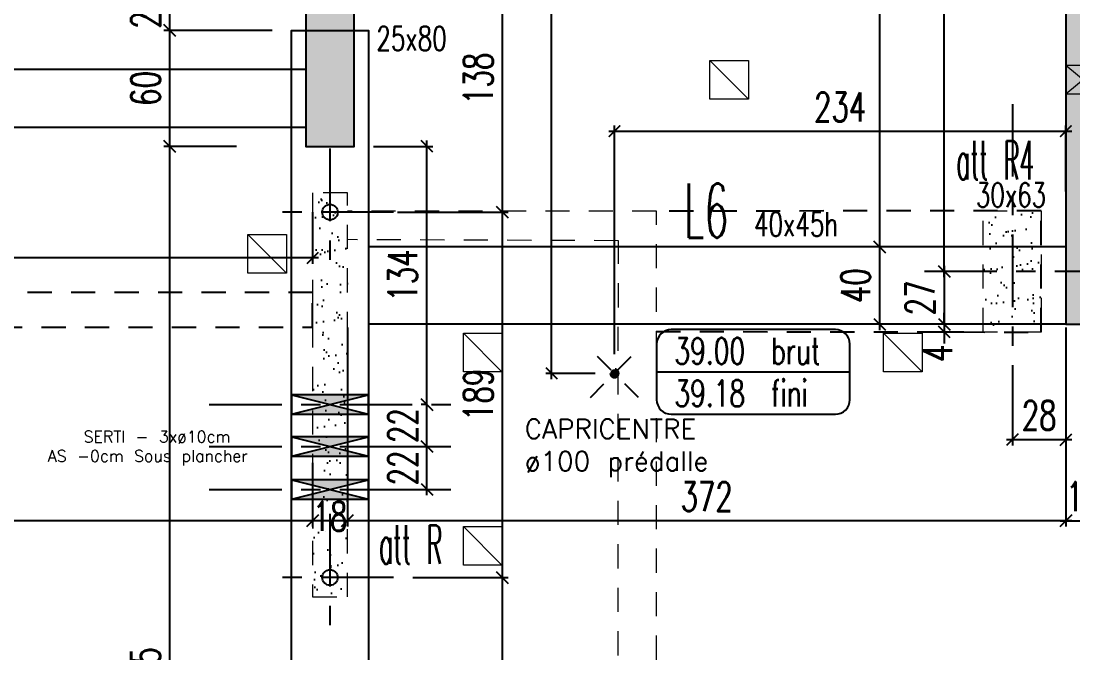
# Model space of a CAD drawing. Extents: x 308 to 787, y -199 to -146.
# Drawn here: x 337.51 to 342.95, y -168.86 to -165.59 of the extents above; entities that cross this region are included whole.
import ezdxf

# ---------------------------------------------------------------- set-up
doc = ezdxf.new("R2010")
doc.units = 0
doc.header["$LTSCALE"] = 0.5
doc.header["$MEASUREMENT"] = 0
for name, pattern in [('AXES2', [1.125, 0.75, -0.125, 0.125, -0.125]), ('CACHE', [0.375, 0.25, -0.125]), ('CONTINU', [0]), ('DISCONTINU2', [0.375, 0.25, -0.125])]:
    doc.linetypes.add(name, pattern=pattern)
doc.layers.get('0').update_dxf_attribs({"linetype": 'CONTINUOUS'})
doc.layers.get('DEFPOINTS').update_dxf_attribs({"linetype": 'CONTINUOUS'})
doc.layers.add('00 - RESERVATIONS SPEC Plombier', color=90, linetype='CONTINUOUS', lineweight=20)
for name, color, linetype in [('1_AJSA_vue2', 13, 'CONTINUOUS'), ('_ SERTI RESERVATION', 210, 'CACHE'), ('AXES', 6, 'AXES2'), ('COTATION', 7, 'CONTINUOUS'), ('ELFOATTR', 7, 'CONTINUOUS'), ('HABILLAGE', 7, 'CONTINUOUS'), ('MURS', 3, 'CONTINUOUS'), ('POCHAGE', 254, 'CONTINUOUS'), ('POTEAUX', 1, 'CONTINUOUS'), ('POUTRES', 2, 'CONTINUOUS'), ('RAID', 1, 'CONTINUOUS'), ('RDC', 7, 'DISCONTINU2'), ('REPERAGE', 4, 'CONTINUOUS'), ('REPERE-POT', 4, 'CONTINUOUS'), ('REPERE-POUT', 4, 'CONTINUOUS'), ('REPERE-RAID', 4, 'CONTINUOUS'), ('TPFI cloisonsSAAD', 4, 'CONTINUOUS')]:
    doc.layers.add(name, color=color, linetype=linetype)
doc.styles.add('ROMANS8', font='romans.shx', dxfattribs={"width": 0.7})
doc.styles.get("Standard").update_dxf_attribs({"font": 'txt.shx'})
doc.dimstyles.new('COT50 cm', dxfattribs={"dimtxt": 0.15, "dimasz": 0.06, "dimexe": 0.03, "dimexo": 0.1, "dimgap": 0.05, "dimtad": 1, "dimdec": 0, "dimlfac": 100, "dimzin": 0, "dimdsep": 46, "dimtxsty": 'ROMANS8', "dimblk1": 'OBLIQUE', "dimblk2": 'OBLIQUE', "dimsah": 1, "dimcen": 0.03, "dimdle": 0.03, "dimclrt": 1, "dimadec": 0, "dimazin": 0, "dimtfac": 1, "dimtdec": 0, "dimtmove": 0, "dimatfit": 3, "dimfxl": 0, "dimtolj": 1, "dimtzin": 0, "dimlwd": -1, "dimlwe": -1, "dimarcsym": 0})
pattern_1 = [(37.5, (-513.79323, 160.44126), (-0.004409535, 0.134877664), [0, -0.1064, 0, -0.119, 0, -0.11375]), (7.5, (-513.79323, 160.44126), (0.12388437, 0.197550225), [0, -0.0574, 0, -0.0959, 0, -0.03675]), (327.5, (-513.87933, 160.44126), (0.21798993, 0.000396134), [0, -0.035, 0, -0.126, 0, -0.1645]), (317.5, (-513.87933, 160.44126), (0.21042886, 0.06143729), [0, -0.0175, 0, -0.0826, 0, -0.0945])]

# ---------------------------------------------------------------- blocks, each defined once
blk = doc.blocks.new('139')
at = {"layer": 'HABILLAGE', "color": 7}
blk.add_line((-0.6648, 0), (0.6648, 0), dxfattribs=at)
at = {"layer": 'HABILLAGE'}
blk.add_lwpolyline([(-0.5648, -0.291), (0.5648, -0.291, 0.414214), (0.6648, -0.191), (0.6648, 0.191, 0.414214), (0.5648, 0.291), (-0.5648, 0.291, 0.414214), (-0.6648, 0.191), (-0.6648, -0.191, 0.414214)], format="xyb", close=True, dxfattribs=at)
at = {"layer": 'HABILLAGE', "color": 1, "width": 0.7}
for s, p in [('brut', (0.1215, 0.054)), ('fini', (0.1215, -0.237))]:
    blk.add_text(s, height=0.18, dxfattribs=at).set_placement(p)
for tag, p in [('NIVBRUT', (-0.5425, 0.054)), ('NIVFINI', (-0.5425, -0.237))]:
    blk.add_attdef(tag, p, '', height=0.18, dxfattribs=at)
blk = doc.blocks.new('_Oblique')
at = {"layer": 'COTATION', "color": 0, "lineweight": -2}
blk.add_line((-0.5, -0.5), (0.5, 0.5), dxfattribs=at)
blk = doc.blocks.new('*D210')
at = {"layer": 'COTATION', "color": 0, "transparency": 16777216}
for p, q in [((339.998, -169.6313), (339.998, -168.4413)), ((339.5344, -168.4713), (340.028, -168.4713)), ((339.5344, -169.6013), (340.028, -169.6013))]:
    blk.add_line(p, q, dxfattribs=at)
at = {"layer": 'DEFPOINTS', "color": 0, "transparency": 16777216}
for p in [(339.4344, -168.4713), (339.998, -168.4713), (339.4344, -169.6013)]:
    blk.add_point(p, dxfattribs=at)
at = {"layer": 'COTATION', "color": 0, "transparency": 16777216, "xscale": 0.06, "yscale": 0.06, "zscale": 0.06}
for p, rotation in [((339.998, -168.4713), 90), ((339.998, -169.6013), 270)]:
    blk.add_blockref('_Oblique', p, dxfattribs=dict(at, rotation=rotation))
at = {"layer": 'COTATION', "color": 1, "transparency": 16777216, "insert": (339.873, -169.0363), "char_height": 0.15, "attachment_point": 5, "rotation": 90, "style": 'ROMANS8'}
blk.add_mtext('\\A1;113', dxfattribs=at)
blk = doc.blocks.new('*D211')
at = {"layer": 'COTATION', "color": 0, "transparency": 16777216}
for p, q in [((339.998, -168.5013), (339.998, -166.5513)), ((339.4558, -166.5813), (340.028, -166.5813)), ((339.5344, -168.4713), (340.028, -168.4713))]:
    blk.add_line(p, q, dxfattribs=at)
at = {"layer": 'DEFPOINTS', "color": 0, "transparency": 16777216}
for p in [(339.3558, -166.5813), (339.998, -166.5813), (339.4344, -168.4713)]:
    blk.add_point(p, dxfattribs=at)
at = {"layer": 'COTATION', "color": 0, "transparency": 16777216, "xscale": 0.06, "yscale": 0.06, "zscale": 0.06}
for p, rotation in [((339.998, -166.5813), 90), ((339.998, -168.4713), 270)]:
    blk.add_blockref('_Oblique', p, dxfattribs=dict(at, rotation=rotation))
at = {"layer": 'COTATION', "color": 1, "transparency": 16777216, "insert": (339.873, -167.5263), "char_height": 0.15, "attachment_point": 5, "rotation": 90, "style": 'ROMANS8'}
blk.add_mtext('\\A1;189', dxfattribs=at)
blk = doc.blocks.new('*D212')
at = {"layer": 'COTATION', "color": 0, "transparency": 16777216}
for p, q in [((339.998, -166.6113), (339.998, -165.1713)), ((339.5345, -165.2013), (340.028, -165.2013)), ((339.4558, -166.5813), (340.028, -166.5813))]:
    blk.add_line(p, q, dxfattribs=at)
at = {"layer": 'DEFPOINTS', "color": 0, "transparency": 16777216}
for p in [(339.4345, -165.2013), (339.998, -165.2013), (339.3558, -166.5813)]:
    blk.add_point(p, dxfattribs=at)
at = {"layer": 'COTATION', "color": 0, "transparency": 16777216, "xscale": 0.06, "yscale": 0.06, "zscale": 0.06}
for p, rotation in [((339.998, -165.2013), 90), ((339.998, -166.5813), 270)]:
    blk.add_blockref('_Oblique', p, dxfattribs=dict(at, rotation=rotation))
at = {"layer": 'COTATION', "color": 1, "transparency": 16777216, "insert": (339.873, -165.8913), "char_height": 0.15, "attachment_point": 5, "rotation": 90, "style": 'ROMANS8'}
blk.add_mtext('\\A1;138', dxfattribs=at)
blk = doc.blocks.new('*D215')
at = {"layer": 'COTATION', "color": 0, "transparency": 16777216}
for p, q in [((342.0339, -166.7613), (341.9209, -166.7613)), ((341.9509, -167.1913), (341.9509, -166.7313)), ((342.0578, -167.1613), (341.9209, -167.1613))]:
    blk.add_line(p, q, dxfattribs=at)
at = {"layer": 'DEFPOINTS', "color": 0, "transparency": 16777216}
for p in [(341.9509, -166.7613), (342.1339, -166.7613), (342.1578, -167.1613)]:
    blk.add_point(p, dxfattribs=at)
at = {"layer": 'COTATION', "color": 0, "transparency": 16777216, "xscale": 0.06, "yscale": 0.06, "zscale": 0.06}
for p, rotation in [((341.9509, -166.7613), 90), ((341.9509, -167.1613), 270)]:
    blk.add_blockref('_Oblique', p, dxfattribs=dict(at, rotation=rotation))
at = {"layer": 'COTATION', "color": 1, "transparency": 16777216, "insert": (341.8259, -166.9613), "char_height": 0.15, "attachment_point": 5, "rotation": 90, "style": 'ROMANS8'}
blk.add_mtext('\\A1;40', dxfattribs=at)
blk = doc.blocks.new('*D216')
at = {"layer": 'COTATION', "color": 0, "transparency": 16777216}
for p, q in [((341.9509, -166.7913), (341.9509, -162.9016)), ((342.5758, -162.9316), (341.9209, -162.9316)), ((342.4622, -166.7613), (341.9209, -166.7613))]:
    blk.add_line(p, q, dxfattribs=at)
at = {"layer": 'DEFPOINTS', "color": 0, "transparency": 16777216}
for p in [(341.9509, -162.9316), (342.6758, -162.9316), (342.5622, -166.7613)]:
    blk.add_point(p, dxfattribs=at)
at = {"layer": 'COTATION', "color": 0, "transparency": 16777216, "xscale": 0.06, "yscale": 0.06, "zscale": 0.06}
for p, rotation in [((341.9509, -162.9316), 90), ((341.9509, -166.7613), 270)]:
    blk.add_blockref('_Oblique', p, dxfattribs=dict(at, rotation=rotation))
at = {"layer": 'COTATION', "color": 1, "transparency": 16777216, "insert": (341.8259, -164.8464), "char_height": 0.15, "attachment_point": 5, "rotation": 90, "style": 'ROMANS8'}
blk.add_mtext('\\A1;383', dxfattribs=at)
blk = doc.blocks.new('*D585')
at = {"layer": 'COTATION', "color": 0, "transparency": 16777216}
for p, q in [((342.9147, -167.1771), (342.9147, -168.2071)), ((343.095, -167.1771), (343.095, -168.2071)), ((342.8847, -168.1771), (343.125, -168.1771))]:
    blk.add_line(p, q, dxfattribs=at)
at = {"layer": 'DEFPOINTS', "color": 0, "transparency": 16777216}
for p in [(343.095, -166.513), (342.9147, -166.6934), (343.095, -168.1771)]:
    blk.add_point(p, dxfattribs=at)
at = {"layer": 'COTATION', "color": 0, "transparency": 16777216, "xscale": 0.06, "yscale": 0.06, "zscale": 0.06, "rotation": 180}
blk.add_blockref('_Oblique', (342.9147, -168.1771), dxfattribs=at)
at = {"layer": 'COTATION', "color": 0, "transparency": 16777216, "xscale": 0.06, "yscale": 0.06, "zscale": 0.06}
blk.add_blockref('_Oblique', (343.095, -168.1771), dxfattribs=at)
at = {"layer": 'COTATION', "color": 1, "transparency": 16777216, "insert": (343.0048, -168.0521), "char_height": 0.15, "attachment_point": 5, "style": 'ROMANS8'}
blk.add_mtext('\\A1;18', dxfattribs=at)
blk = doc.blocks.new('*D586')
at = {"layer": 'COTATION', "color": 0, "transparency": 16777216}
for p, q in [((339.1958, -167.1771), (339.1958, -168.2071)), ((342.9147, -167.1771), (342.9147, -168.2071)), ((342.9447, -168.1771), (339.1658, -168.1771))]:
    blk.add_line(p, q, dxfattribs=at)
at = {"layer": 'DEFPOINTS', "color": 0, "transparency": 16777216}
for p in [(342.9147, -166.6934), (339.1958, -167.0662), (339.1958, -168.1771)]:
    blk.add_point(p, dxfattribs=at)
at = {"layer": 'COTATION', "color": 0, "transparency": 16777216, "xscale": 0.06, "yscale": 0.06, "zscale": 0.06, "rotation": 180}
blk.add_blockref('_Oblique', (339.1958, -168.1771), dxfattribs=at)
at = {"layer": 'COTATION', "color": 0, "transparency": 16777216, "xscale": 0.06, "yscale": 0.06, "zscale": 0.06}
blk.add_blockref('_Oblique', (342.9147, -168.1771), dxfattribs=at)
at = {"layer": 'COTATION', "color": 1, "transparency": 16777216, "insert": (341.0552, -168.0521), "char_height": 0.15, "attachment_point": 5, "style": 'ROMANS8'}
blk.add_mtext('\\A1;372', dxfattribs=at)
blk = doc.blocks.new('*D587')
at = {"layer": 'COTATION', "color": 0, "transparency": 16777216}
for p, q in [((339.0159, -167.8771), (339.0159, -168.2071)), ((339.1958, -167.8771), (339.1958, -168.2071)), ((339.2258, -168.1771), (338.9859, -168.1771))]:
    blk.add_line(p, q, dxfattribs=at)
at = {"layer": 'DEFPOINTS', "color": 0, "transparency": 16777216}
for p in [(339.1958, -167.0662), (339.0159, -167.5135), (339.0159, -168.1771)]:
    blk.add_point(p, dxfattribs=at)
at = {"layer": 'COTATION', "color": 0, "transparency": 16777216, "xscale": 0.06, "yscale": 0.06, "zscale": 0.06, "rotation": 180}
blk.add_blockref('_Oblique', (339.0159, -168.1771), dxfattribs=at)
at = {"layer": 'COTATION', "color": 0, "transparency": 16777216, "xscale": 0.06, "yscale": 0.06, "zscale": 0.06}
blk.add_blockref('_Oblique', (339.1958, -168.1771), dxfattribs=at)
at = {"layer": 'COTATION', "color": 1, "transparency": 16777216, "insert": (339.1057, -168.1541), "char_height": 0.15, "attachment_point": 5, "style": 'ROMANS8'}
blk.add_mtext('\\A1;18', dxfattribs=at)
blk = doc.blocks.new('*D588')
at = {"layer": 'COTATION', "color": 0, "transparency": 16777216}
for p, q in [((333.1129, -167.8771), (333.1129, -168.2071)), ((339.0159, -167.8771), (339.0159, -168.2071)), ((339.0459, -168.1771), (333.0829, -168.1771))]:
    blk.add_line(p, q, dxfattribs=at)
at = {"layer": 'DEFPOINTS', "color": 0, "transparency": 16777216}
for p in [(333.1129, -166.1413), (339.0159, -167.5135), (333.1129, -168.1771)]:
    blk.add_point(p, dxfattribs=at)
at = {"layer": 'COTATION', "color": 0, "transparency": 16777216, "xscale": 0.06, "yscale": 0.06, "zscale": 0.06, "rotation": 180}
blk.add_blockref('_Oblique', (333.1129, -168.1771), dxfattribs=at)
at = {"layer": 'COTATION', "color": 0, "transparency": 16777216, "xscale": 0.06, "yscale": 0.06, "zscale": 0.06}
blk.add_blockref('_Oblique', (339.0159, -168.1771), dxfattribs=at)
at = {"layer": 'COTATION', "color": 1, "transparency": 16777216, "insert": (336.0644, -168.0521), "char_height": 0.15, "attachment_point": 5, "style": 'ROMANS8'}
blk.add_mtext('\\A1;590', dxfattribs=at)
blk = doc.blocks.new('*D770')
at = {"layer": 'COTATION', "color": 0, "transparency": 16777216}
for p, q in [((342.2851, -166.918), (342.2851, -160.6113)), ((342.4169, -160.6413), (342.2551, -160.6413)), ((342.3122, -166.888), (342.2551, -166.888))]:
    blk.add_line(p, q, dxfattribs=at)
at = {"layer": 'DEFPOINTS', "color": 0, "transparency": 16777216}
for p in [(342.2851, -160.6413), (342.5169, -160.6413), (342.4122, -166.888)]:
    blk.add_point(p, dxfattribs=at)
at = {"layer": 'COTATION', "color": 0, "transparency": 16777216, "xscale": 0.06, "yscale": 0.06, "zscale": 0.06}
for p, rotation in [((342.2851, -160.6413), 90), ((342.2851, -166.888), 270)]:
    blk.add_blockref('_Oblique', p, dxfattribs=dict(at, rotation=rotation))
at = {"layer": 'COTATION', "color": 1, "transparency": 16777216, "insert": (342.1601, -163.7646), "char_height": 0.15, "attachment_point": 5, "rotation": 90, "style": 'ROMANS8'}
blk.add_mtext('\\A1;625', dxfattribs=at)
blk = doc.blocks.new('*D791')
at = {"layer": 'COTATION', "color": 0, "transparency": 16777216}
for p, q in [((338.2761, -171.7214), (338.2761, -166.2113)), ((338.6226, -166.2413), (338.2461, -166.2413)), ((338.8806, -171.6914), (338.2461, -171.6914))]:
    blk.add_line(p, q, dxfattribs=at)
at = {"layer": 'DEFPOINTS', "color": 0, "transparency": 16777216}
for p in [(338.2761, -166.2413), (338.7226, -166.2413), (338.9806, -171.6914)]:
    blk.add_point(p, dxfattribs=at)
at = {"layer": 'COTATION', "color": 0, "transparency": 16777216, "xscale": 0.06, "yscale": 0.06, "zscale": 0.06}
for p, rotation in [((338.2761, -166.2413), 90), ((338.2761, -171.6914), 270)]:
    blk.add_blockref('_Oblique', p, dxfattribs=dict(at, rotation=rotation))
at = {"layer": 'COTATION', "color": 1, "transparency": 16777216, "insert": (338.1511, -168.9664), "char_height": 0.15, "attachment_point": 5, "rotation": 90, "style": 'ROMANS8'}
blk.add_mtext('\\A1;545', dxfattribs=at)
blk = doc.blocks.new('*D792')
at = {"layer": 'COTATION', "color": 0, "transparency": 16777216}
for p, q in [((338.2761, -166.2713), (338.2761, -165.6113)), ((338.8056, -165.6413), (338.2461, -165.6413)), ((338.6226, -166.2413), (338.2461, -166.2413))]:
    blk.add_line(p, q, dxfattribs=at)
at = {"layer": 'DEFPOINTS', "color": 0, "transparency": 16777216}
for p in [(338.2761, -165.6413), (338.9056, -165.6413), (338.7226, -166.2413)]:
    blk.add_point(p, dxfattribs=at)
at = {"layer": 'COTATION', "color": 0, "transparency": 16777216, "xscale": 0.06, "yscale": 0.06, "zscale": 0.06}
for p, rotation in [((338.2761, -165.6413), 90), ((338.2761, -166.2413), 270)]:
    blk.add_blockref('_Oblique', p, dxfattribs=dict(at, rotation=rotation))
at = {"layer": 'COTATION', "color": 1, "transparency": 16777216, "insert": (338.1511, -165.9413), "char_height": 0.15, "attachment_point": 5, "rotation": 90, "style": 'ROMANS8'}
blk.add_mtext('\\A1;60', dxfattribs=at)
blk = doc.blocks.new('*D793')
at = {"layer": 'COTATION', "color": 0, "transparency": 16777216}
for p, q in [((338.8806, -165.4413), (338.2461, -165.4413)), ((338.2761, -165.6713), (338.2761, -165.4113)), ((338.8056, -165.6413), (338.2461, -165.6413))]:
    blk.add_line(p, q, dxfattribs=at)
at = {"layer": 'DEFPOINTS', "color": 0, "transparency": 16777216}
for p in [(338.2761, -165.4413), (338.9806, -165.4413), (338.9056, -165.6413)]:
    blk.add_point(p, dxfattribs=at)
at = {"layer": 'COTATION', "color": 0, "transparency": 16777216, "xscale": 0.06, "yscale": 0.06, "zscale": 0.06}
for p, rotation in [((338.2761, -165.4413), 90), ((338.2761, -165.6413), 270)]:
    blk.add_blockref('_Oblique', p, dxfattribs=dict(at, rotation=rotation))
at = {"layer": 'COTATION', "color": 1, "transparency": 16777216, "insert": (338.1511, -165.5413), "char_height": 0.15, "attachment_point": 5, "rotation": 90, "style": 'ROMANS8'}
blk.add_mtext('\\A1;20', dxfattribs=at)
blk = doc.blocks.new('A$C6B096A38')
at = {"layer": 'POCHAGE'}
h = blk.add_hatch(dxfattribs=at)
h.set_pattern_fill('AR-SAND', color=0, scale=0.07)
h.set_pattern_definition(pattern_1)
h.paths.add_polyline_path([(-6.9, -6.04), (-7.0804, -6.04), (-7.0804, -8.13), (-6.9, -8.13)])
h = blk.add_hatch(dxfattribs=at)
h.set_pattern_fill('AR-SAND', color=0, scale=0.07)
h.set_pattern_definition(pattern_1)
h.paths.add_polyline_path([(-3.3095, -6.1334), (-3.6095, -6.1334), (-3.6095, -6.7601), (-3.3095, -6.7601)])
at = {"layer": 'AXES', "color": 1}
for p, q in [((-6.9902, -5.8111), (-6.9902, -6.4689)), ((-6.6613, -6.14), (-7.3191, -6.14)), ((-6.9902, -7.7011), (-6.9902, -8.3589)), ((-6.6613, -8.03), (-7.3191, -8.03))]:
    blk.add_line(p, q, dxfattribs=at)
at = {"layer": 'RAID'}
for centre in [(-6.9902, -6.14), (-6.9902, -8.03)]:
    blk.add_circle(centre, 0.04, dxfattribs=at)
at = {"layer": 'RDC', "linetype": 'CACHE', "lineweight": 15}
for points in [[(-7.0804, -6.04), (-7.0804, -8.13), (-6.9, -8.13), (-6.9, -6.04)], [(-3.3095, -6.7601), (-3.6095, -6.7601), (-3.6095, -6.1334), (-3.3095, -6.1334)]]:
    blk.add_lwpolyline(points, close=True, dxfattribs=at)
blk = doc.blocks.new('Ldouille')
h = blk.add_hatch(color=256)
h.dxf.hatch_style = 1
h.paths.add_polyline_path([(8.8, 0, 1), (-8.8, 0, 1)])
for p, q in [((-50, 50), (50, -50)), ((50, 50), (-50, -50))]:
    blk.add_line(p, q)
blk.add_circle((0, 0), 8.82)
at = {"layer": 'ELFOATTR', "flags": 11}
for tag, p in [('LUM', (45.3, -4.4, 0)), ('NOM', (45.3, -21.2, 0))]:
    blk.add_attdef(tag, p, '', height=10, dxfattribs=at)
blk = doc.blocks.new('_ArchTick')
at = {"color": 0, "linetype": 'ByBlock', "const_width": 0.15}
blk.add_lwpolyline([(-0.5, -0.5), (0.5, 0.5)], dxfattribs=at)
blk = doc.blocks.new('*D1041')
at = {"layer": '_ SERTI RESERVATION', "color": 0, "linetype": 'CONTINU', "transparency": 16777216}
for p, q in [((335.0014, -166.5488), (335.0014, -166.848)), ((339.0158, -166.5813), (339.0158, -166.848)), ((339.0458, -166.818), (334.9714, -166.818))]:
    blk.add_line(p, q, dxfattribs=at)
at = {"layer": 'DEFPOINTS', "color": 0, "linetype": 'CONTINU', "transparency": 16777216}
for p in [(335.0014, -166.4488), (339.0158, -166.4813), (335.0014, -166.818)]:
    blk.add_point(p, dxfattribs=at)
at = {"layer": '_ SERTI RESERVATION', "color": 0, "linetype": 'CONTINU', "transparency": 16777216, "xscale": 0.06, "yscale": 0.06, "zscale": 0.06, "rotation": 180}
blk.add_blockref('_ArchTick', (335.0014, -166.818), dxfattribs=at)
at = {"layer": '_ SERTI RESERVATION', "color": 0, "linetype": 'CONTINU', "transparency": 16777216, "xscale": 0.06, "yscale": 0.06, "zscale": 0.06}
blk.add_blockref('_ArchTick', (339.0158, -166.818), dxfattribs=at)
at = {"layer": '_ SERTI RESERVATION', "linetype": 'CONTINU', "transparency": 16777216, "insert": (337.0086, -166.693), "char_height": 0.15, "attachment_point": 5, "style": 'ROMANS8'}
blk.add_mtext('\\A1;401', dxfattribs=at)
blk = doc.blocks.new('*D1045')
at = {"layer": '_ SERTI RESERVATION', "color": 0, "linetype": 'CONTINU', "transparency": 16777216}
for p, q in [((340.2527, -167.445), (340.2527, -160.5913)), ((340.4782, -160.6213), (340.2227, -160.6213)), ((340.4782, -167.415), (340.2227, -167.415))]:
    blk.add_line(p, q, dxfattribs=at)
at = {"layer": 'DEFPOINTS', "color": 0, "linetype": 'CONTINU', "transparency": 16777216}
for p in [(340.2527, -160.6213), (340.5782, -160.6213), (340.5782, -167.415)]:
    blk.add_point(p, dxfattribs=at)
at = {"layer": '_ SERTI RESERVATION', "color": 0, "linetype": 'CONTINU', "transparency": 16777216, "xscale": 0.06, "yscale": 0.06, "zscale": 0.06}
for p, rotation in [((340.2527, -160.6213), 90), ((340.2527, -167.415), 270)]:
    blk.add_blockref('_ArchTick', p, dxfattribs=dict(at, rotation=rotation))
at = {"layer": '_ SERTI RESERVATION', "linetype": 'CONTINU', "transparency": 16777216, "insert": (340.1277, -164.0181), "char_height": 0.15, "attachment_point": 5, "rotation": 90, "style": 'ROMANS8'}
blk.add_mtext('\\A1;679', dxfattribs=at)
blk = doc.blocks.new('*D1046')
at = {"layer": '_ SERTI RESERVATION', "color": 0, "linetype": 'CONTINU', "transparency": 16777216}
for p, q in [((340.5482, -166.1623), (342.9447, -166.1623)), ((340.5782, -167.315), (340.5782, -166.1323)), ((342.9147, -166.4746), (342.9147, -166.1323))]:
    blk.add_line(p, q, dxfattribs=at)
at = {"layer": 'DEFPOINTS', "color": 0, "linetype": 'CONTINU', "transparency": 16777216}
for p in [(342.9147, -166.1623), (342.9147, -166.5746), (340.5782, -167.415)]:
    blk.add_point(p, dxfattribs=at)
at = {"layer": '_ SERTI RESERVATION', "color": 0, "linetype": 'CONTINU', "transparency": 16777216, "xscale": 0.06, "yscale": 0.06, "zscale": 0.06, "rotation": 180}
blk.add_blockref('_ArchTick', (340.5782, -166.1623), dxfattribs=at)
at = {"layer": '_ SERTI RESERVATION', "color": 0, "linetype": 'CONTINU', "transparency": 16777216, "xscale": 0.06, "yscale": 0.06, "zscale": 0.06}
blk.add_blockref('_ArchTick', (342.9147, -166.1623), dxfattribs=at)
at = {"layer": '_ SERTI RESERVATION', "linetype": 'CONTINU', "transparency": 16777216, "insert": (341.7465, -166.0373), "char_height": 0.15, "attachment_point": 5, "style": 'ROMANS8'}
blk.add_mtext('\\A1;234', dxfattribs=at)
blk = doc.blocks.new('*D1141')
at = {"layer": '_ SERTI RESERVATION', "color": 0, "linetype": 'CONTINU', "transparency": 16777216}
for p, q in [((336.6824, -168.9119), (336.6824, -169.8479)), ((339.0154, -169.6013), (339.0154, -169.8479)), ((339.0454, -169.8179), (336.6524, -169.8179))]:
    blk.add_line(p, q, dxfattribs=at)
at = {"layer": 'DEFPOINTS', "color": 0, "linetype": 'CONTINU', "transparency": 16777216}
for p in [(336.6824, -168.8119), (339.0154, -169.5013), (336.6824, -169.8179)]:
    blk.add_point(p, dxfattribs=at)
at = {"layer": '_ SERTI RESERVATION', "color": 0, "linetype": 'CONTINU', "transparency": 16777216, "xscale": 0.06, "yscale": 0.06, "zscale": 0.06, "rotation": 180}
blk.add_blockref('_ArchTick', (336.6824, -169.8179), dxfattribs=at)
at = {"layer": '_ SERTI RESERVATION', "color": 0, "linetype": 'CONTINU', "transparency": 16777216, "xscale": 0.06, "yscale": 0.06, "zscale": 0.06}
blk.add_blockref('_ArchTick', (339.0154, -169.8179), dxfattribs=at)
at = {"layer": '_ SERTI RESERVATION', "linetype": 'CONTINU', "transparency": 16777216, "insert": (337.8489, -169.6929), "char_height": 0.15, "attachment_point": 5, "style": 'ROMANS8'}
blk.add_mtext('\\A1;233', dxfattribs=at)
blk = doc.blocks.new('*D1189')
at = {"layer": 'COTATION', "color": 0, "transparency": 16777216}
for p, q in [((342.2851, -166.858), (342.2851, -167.1913)), ((342.3122, -166.888), (342.2551, -166.888)), ((342.8147, -167.1613), (342.2551, -167.1613))]:
    blk.add_line(p, q, dxfattribs=at)
at = {"layer": 'DEFPOINTS', "color": 0, "transparency": 16777216}
for p in [(342.4122, -166.888), (342.2851, -167.1613), (342.9147, -167.1613)]:
    blk.add_point(p, dxfattribs=at)
at = {"layer": 'COTATION', "color": 0, "transparency": 16777216, "xscale": 0.06, "yscale": 0.06, "zscale": 0.06}
for p, rotation in [((342.2851, -166.888), 90), ((342.2851, -167.1613), 270)]:
    blk.add_blockref('_Oblique', p, dxfattribs=dict(at, rotation=rotation))
at = {"layer": 'COTATION', "color": 1, "transparency": 16777216, "insert": (342.1601, -167.0246), "char_height": 0.15, "attachment_point": 5, "rotation": 90, "style": 'ROMANS8'}
blk.add_mtext('\\A1;27', dxfattribs=at)
blk = doc.blocks.new('*D1190')
at = {"layer": 'COTATION', "color": 0, "transparency": 16777216}
for p, q in [((342.2851, -167.1613), (342.2851, -167.1013)), ((342.8147, -167.1613), (342.2551, -167.1613)), ((342.3863, -167.2014), (342.2551, -167.2014)), ((342.2851, -167.1613), (342.2851, -167.2014)), ((342.2851, -167.2014), (342.2851, -167.2614))]:
    blk.add_line(p, q, dxfattribs=at)
at = {"layer": 'DEFPOINTS', "color": 0, "transparency": 16777216}
for p in [(342.2851, -167.2014), (342.4863, -167.2014), (342.9147, -167.1613)]:
    blk.add_point(p, dxfattribs=at)
at = {"layer": 'COTATION', "color": 0, "transparency": 16777216, "xscale": 0.06, "yscale": 0.06, "zscale": 0.06}
for p, rotation in [((342.2851, -167.1613), 270), ((342.2851, -167.2014), 90)]:
    blk.add_blockref('_Oblique', p, dxfattribs=dict(at, rotation=rotation))
at = {"layer": 'COTATION', "color": 1, "transparency": 16777216, "insert": (342.2517, -167.3111), "char_height": 0.15, "attachment_point": 5, "rotation": 90, "style": 'ROMANS8'}
blk.add_mtext('\\A1;4', dxfattribs=at)
blk = doc.blocks.new('*D1200')
at = {"layer": 'COTATION', "color": 0, "transparency": 16777216}
for p, q in [((339.4968, -167.7934), (339.6374, -167.7934)), ((339.6074, -168.045), (339.6074, -167.7634)), ((339.4968, -168.015), (339.6374, -168.015))]:
    blk.add_line(p, q, dxfattribs=at)
at = {"layer": 'DEFPOINTS', "color": 0, "transparency": 16777216}
for p in [(339.3968, -167.7934), (339.6074, -167.7934), (339.3968, -168.015)]:
    blk.add_point(p, dxfattribs=at)
at = {"layer": 'COTATION', "color": 0, "transparency": 16777216, "xscale": 0.06, "yscale": 0.06, "zscale": 0.06}
for p, rotation in [((339.6074, -167.7934), 90), ((339.6074, -168.015), 270)]:
    blk.add_blockref('_Oblique', p, dxfattribs=dict(at, rotation=rotation))
at = {"layer": 'COTATION', "color": 1, "transparency": 16777216, "insert": (339.4824, -167.9042), "char_height": 0.15, "attachment_point": 5, "rotation": 90, "style": 'ROMANS8'}
blk.add_mtext('\\A1;22', dxfattribs=at)
blk = doc.blocks.new('*D1201')
at = {"layer": 'COTATION', "color": 0, "transparency": 16777216}
for p, q in [((339.6074, -167.5769), (339.5774, -167.5769)), ((339.6074, -167.8234), (339.6074, -167.5469)), ((339.4968, -167.7934), (339.6374, -167.7934))]:
    blk.add_line(p, q, dxfattribs=at)
at = {"layer": 'DEFPOINTS', "color": 0, "transparency": 16777216}
for p in [(339.6074, -167.5769), (339.6855, -167.5769), (339.3968, -167.7934)]:
    blk.add_point(p, dxfattribs=at)
at = {"layer": 'COTATION', "color": 0, "transparency": 16777216, "xscale": 0.06, "yscale": 0.06, "zscale": 0.06}
for p, rotation in [((339.6074, -167.5769), 90), ((339.6074, -167.7934), 270)]:
    blk.add_blockref('_Oblique', p, dxfattribs=dict(at, rotation=rotation))
at = {"layer": 'COTATION', "color": 1, "transparency": 16777216, "insert": (339.4824, -167.6852), "char_height": 0.15, "attachment_point": 5, "rotation": 90, "style": 'ROMANS8'}
blk.add_mtext('\\A1;22', dxfattribs=at)
blk = doc.blocks.new('*D1202')
at = {"layer": 'COTATION', "color": 0, "transparency": 16777216}
for p, q in [((339.6074, -167.6069), (339.6074, -166.2112)), ((339.3306, -166.2412), (339.6374, -166.2412)), ((339.6074, -167.5769), (339.5774, -167.5769))]:
    blk.add_line(p, q, dxfattribs=at)
at = {"layer": 'DEFPOINTS', "color": 0, "transparency": 16777216}
for p in [(339.2306, -166.2412), (339.6074, -166.2412), (339.6855, -167.5769)]:
    blk.add_point(p, dxfattribs=at)
at = {"layer": 'COTATION', "color": 0, "transparency": 16777216, "xscale": 0.06, "yscale": 0.06, "zscale": 0.06}
for p, rotation in [((339.6074, -166.2412), 90), ((339.6074, -167.5769), 270)]:
    blk.add_blockref('_Oblique', p, dxfattribs=dict(at, rotation=rotation))
at = {"layer": 'COTATION', "color": 1, "transparency": 16777216, "insert": (339.4824, -166.909), "char_height": 0.15, "attachment_point": 5, "rotation": 90, "style": 'ROMANS8'}
blk.add_mtext('\\A1;134', dxfattribs=at)
blk = doc.blocks.new('*D1237')
at = {"layer": 'COTATION', "color": 0, "transparency": 16777216}
for p, q in [((342.9147, -167.2613), (342.9147, -167.7874)), ((342.6379, -167.5259), (342.6379, -167.7874)), ((342.6079, -167.7574), (342.9447, -167.7574))]:
    blk.add_line(p, q, dxfattribs=at)
at = {"layer": 'DEFPOINTS', "color": 0, "transparency": 16777216}
for p in [(342.9147, -167.1613), (342.6379, -167.4259), (342.9147, -167.7574)]:
    blk.add_point(p, dxfattribs=at)
at = {"layer": 'COTATION', "color": 0, "transparency": 16777216, "xscale": 0.06, "yscale": 0.06, "zscale": 0.06, "rotation": 180}
blk.add_blockref('_Oblique', (342.6379, -167.7574), dxfattribs=at)
at = {"layer": 'COTATION', "color": 0, "transparency": 16777216, "xscale": 0.06, "yscale": 0.06, "zscale": 0.06}
blk.add_blockref('_Oblique', (342.9147, -167.7574), dxfattribs=at)
at = {"layer": 'COTATION', "color": 1, "transparency": 16777216, "insert": (342.7763, -167.6324), "char_height": 0.15, "attachment_point": 5, "style": 'ROMANS8'}
blk.add_mtext('\\A1;28', dxfattribs=at)

msp = doc.modelspace()

# ---------------------------------------------------------------- hatches: boundary and pattern name
at = {"layer": '_ SERTI RESERVATION', "linetype": 'CONTINU'}
h = msp.add_hatch(color=6, dxfattribs=at)
h.dxf.hatch_style = 1
h.paths.add_polyline_path([(338.9056, -167.5269), (339.109, -167.5769), (339.3056, -167.5269)])
h.paths.add_polyline_path([(338.9056, -167.6269), (339.3056, -167.6269), (339.109, -167.5769)])
h = msp.add_hatch(color=6, dxfattribs=at)
h.dxf.hatch_style = 1
h.paths.add_polyline_path([(338.9056, -167.7434), (339.109, -167.7934), (339.3056, -167.7434)])
h.paths.add_polyline_path([(338.9056, -167.8434), (339.3056, -167.8434), (339.109, -167.7934)])
h = msp.add_hatch(color=6, dxfattribs=at)
h.dxf.hatch_style = 1
h.paths.add_polyline_path([(338.9056, -167.965), (339.109, -168.015), (339.3056, -167.965)])
h.paths.add_polyline_path([(338.9056, -168.065), (339.3056, -168.065), (339.109, -168.015)])
at = {"layer": 'POCHAGE'}
msp.add_hatch(color=256, dxfattribs=at).paths.add_polyline_path([(317.3792, -158.4313), (322.4095, -158.4345), (322.4063, -163.4315), (322.8943, -163.4315), (322.8943, -163.2515), (322.5893, -163.2515), (322.5893, -158.4313), (324.0993, -158.4313), (324.0993, -163.2515), (324.0493, -163.2515), (324.0493, -163.4315), (324.0993, -163.4315), (324.0993, -163.6413), (324.299, -163.6413), (324.299, -160.6413), (330.1793, -160.6413), (330.1793, -166.1413), (330.3593, -166.1413), (330.3593, -160.6413), (332.9326, -160.6413), (332.9326, -166.1413), (333.1126, -166.1413), (333.1126, -160.6413), (339.0159, -160.6413), (339.0155, -165.5414), (339.1955, -165.5411), (339.1959, -160.6413), (342.9147, -160.6413), (342.9147, -167.1613), (344.696, -167.1613), (344.6961, -166.9808), (343.0947, -166.9808), (343.0947, -160.6413), (345.936, -160.6413), (345.936, -166.961), (345.8513, -167.1612), (346.0962, -167.1612), (346.0959, -160.4413), (324.2993, -160.4413), (324.299, -158.2313), (317.1999, -158.2313), (317.1999, -163.4304), (317.3792, -163.4315)])
at = {"layer": 'POTEAUX'}
h = msp.add_hatch(color=256, dxfattribs=at)
h.dxf.hatch_style = 1
h.paths.add_polyline_path([(339.2306, -165.4412), (338.9806, -165.4413), (338.9806, -166.2413), (339.2306, -166.2412)])

# ---------------------------------------------------------------- linework, layer by layer
at = {"layer": '00 - RESERVATIONS SPEC Plombier', "color": 100}
for p, q in [((341.0711, -165.7963), (341.2711, -165.9963)), ((342.9147, -165.8213), (343.0947, -165.9713)), ((343.0947, -165.8213), (342.9147, -165.9713)), ((338.6811, -166.6963), (338.8811, -166.8963)), ((339.7959, -167.2063), (339.9959, -167.4063)), ((341.9707, -167.2065), (342.1707, -167.4065)), ((339.7959, -168.2063), (339.9959, -168.4063))]:
    msp.add_line(p, q, dxfattribs=at)
for points in [[(341.0711, -165.7963), (341.2711, -165.7963), (341.2711, -165.9963), (341.0711, -165.9963)], [(342.9147, -165.8213), (343.0947, -165.8213), (343.0947, -165.9713), (342.9147, -165.9713)], [(338.6811, -166.6963), (338.8811, -166.6963), (338.8811, -166.8963), (338.6811, -166.8963)], [(339.7959, -167.2063), (339.9959, -167.2063), (339.9959, -167.4063), (339.7959, -167.4063)], [(341.9707, -167.2065), (342.1707, -167.2065), (342.1707, -167.4065), (341.9707, -167.4065)], [(339.7959, -168.2063), (339.9959, -168.2063), (339.9959, -168.4063), (339.7959, -168.4063)]]:
    msp.add_lwpolyline(points, close=True, dxfattribs=at)
at = {"layer": '1_AJSA_vue2', "linetype": 'CACHE'}
msp.add_lwpolyline([(340.7948, -167.1986), (342.7865, -167.2015), (342.7864, -166.5745), (340.7955, -166.5756)], dxfattribs=at)
at = {"layer": '_ SERTI RESERVATION', "linetype": 'CONTINU'}
for p, q in [((338.9056, -167.5269), (339.3056, -167.6269)), ((338.9056, -167.6269), (339.3056, -167.5269)), ((338.9056, -167.7434), (339.3056, -167.8434)), ((338.9056, -167.8434), (339.3056, -167.7434)), ((338.9056, -167.965), (339.3056, -168.065)), ((338.9056, -168.065), (339.3056, -167.965))]:
    msp.add_line(p, q, dxfattribs=at)
for points in [[(338.9056, -167.6269), (339.3056, -167.6269), (339.3056, -167.5269), (338.9056, -167.5269)], [(338.9056, -167.8434), (339.3056, -167.8434), (339.3056, -167.7434), (338.9056, -167.7434)], [(338.9056, -168.065), (339.3056, -168.065), (339.3056, -167.965), (338.9056, -167.965)]]:
    msp.add_lwpolyline(points, close=True, dxfattribs=at)
at = {"layer": 'AXES', "color": 1}
for p, q in [((342.6379, -166.0223), (342.6379, -167.5878)), ((343.233, -166.888), (342.1259, -166.888)), ((338.481, -167.5769), (339.7768, -167.5769)), ((338.481, -167.7934), (339.7768, -167.7934)), ((338.481, -168.015), (339.7768, -168.015))]:
    msp.add_line(p, q, dxfattribs=at)
at = {"layer": 'MURS'}
for p, q in [((342.9147, -160.6413), (342.9147, -167.1613)), ((342.9147, -167.1613), (344.696, -167.1613))]:
    msp.add_line(p, q, dxfattribs=at)
at = {"layer": 'POTEAUX'}
msp.add_lwpolyline([(339.2306, -165.4412), (338.9806, -165.4413), (338.9806, -166.2413), (339.2306, -166.2412)], close=True, dxfattribs=at)
at = {"layer": 'POUTRES'}
for p, q in [((333.1129, -165.8413), (338.9806, -165.8413)), ((324.299, -166.1413), (338.9806, -166.1413)), ((342.9147, -166.7613), (339.3056, -166.7613)), ((342.9147, -167.1613), (339.3056, -167.1613))]:
    msp.add_line(p, q, dxfattribs=at)
msp.add_lwpolyline([(338.9056, -172.2913), (338.9056, -165.6413), (339.3056, -165.6413), (339.3056, -172.2913)], close=True, dxfattribs=at)
at = {"layer": 'RDC', "linetype": 'CACHE', "lineweight": 15}
for points in [[(345.2406, -181.3169), (345.2406, -177.6655), (340.7959, -177.671), (340.7955, -166.5756), (339.1959, -166.5765)], [(345.0376, -181.3169), (345.0375, -177.8686), (340.5959, -177.8741), (340.5982, -166.7289), (339.1982, -166.7234)]]:
    msp.add_lwpolyline(points, dxfattribs=at)
at = {"layer": 'TPFI cloisonsSAAD', "linetype": 'CACHE'}
msp.add_lwpolyline([(324.2992, -164.9763), (327.8852, -164.9763), (327.8852, -167.1763), (330.1793, -167.1763), (330.1793, -171.4563), (333.1126, -171.4563), (333.1126, -167.1763), (339.0157, -167.1763), (339.0157, -166.9963), (332.403, -166.9963), (332.403, -167.1763), (332.9326, -167.1763), (332.9326, -171.2763), (330.3593, -171.2763), (330.3593, -167.1763), (330.8892, -167.1763), (330.8892, -166.9963), (330.3593, -166.9963), (330.3593, -165.6826), (330.1793, -165.6826), (330.1793, -166.9963), (328.0652, -166.9963), (328.0652, -164.7963), (324.299, -164.7963)], dxfattribs=at)

# ---------------------------------------------------------------- block references
at = {"layer": '_ SERTI RESERVATION', "xscale": -0.002500000019839044, "yscale": 0.002500000019839044, "zscale": 0.003999999999999999, "rotation": 180}
msp.add_blockref('Ldouille', (340.5782, -167.415), dxfattribs=at)
at = {"layer": 'HABILLAGE', "color": 1, "xscale": 0.7521624, "yscale": 0.7521624, "zscale": 0.7521624}
msp.add_blockref('139', (341.2965, -167.4077), dxfattribs=at).add_auto_attribs({'NIVBRUT': '39.00', 'NIVFINI': '39.18'})
at = {"layer": 'RDC'}
msp.add_blockref('A$C6B096A38', (346.0959, -160.4413), dxfattribs=at)

# ---------------------------------------------------------------- texts
at = {"layer": '_ SERTI RESERVATION', "linetype": 'ByBlock', "attachment_point": 1}
for s, width, gutter_width, insert, char_height in [('CAPRICENTRE\\Pø100 prédalle', 1.472691, 7.9227, (340.1138, -167.6521), 0.1), ('\\pi0.32031;SERTI - 3xø10cm\\P\\pi0.13531;AS -0cm Sous plancher', 1.470611, 1, (337.5099, -167.7121), 0.06)]:
    msp.add_mtext_dynamic_manual_height_columns(s, width=width, gutter_width=gutter_width, heights=[0], dxfattribs=dict(at, insert=insert, char_height=char_height))
at = {"layer": 'REPERAGE', "color": 1, "style": 'ROMANS8', "width": 0.7}
msp.add_text(' 40x45h', height=0.125, dxfattribs=at).set_placement((341.2408, -166.7059))
at = {"layer": 'REPERE-POT', "color": 1, "style": 'ROMANS8', "width": 0.7}
msp.add_text('25x80', height=0.125, dxfattribs=at).set_placement((339.3459, -165.7455))
at = {"layer": 'REPERE-POUT', "width": 0.519}
msp.add_text('L6', height=0.28, dxfattribs=at).set_placement((340.9377, -166.7136))
at = {"layer": 'REPERE-RAID', "color": 4, "width": 0.45}
for s, p in [('att R4', (342.3465, -166.413)), ('att R', (339.3594, -168.3998))]:
    msp.add_text(s, height=0.2, dxfattribs=at).set_placement(p)
at = {"layer": 'REPERE-RAID', "color": 1, "style": 'ROMANS8', "width": 0.7}
msp.add_text('30x63', height=0.125, dxfattribs=at).set_placement((342.4488, -166.5548))

# ---------------------------------------------------------------- dimensions: what is measured, and where the dimension line sits
at = {"layer": '_ SERTI RESERVATION', "linetype": 'CONTINU'}
dim = msp.add_linear_dim(base=(340.2527, -160.6213), p1=(340.5782, -167.415), p2=(340.5782, -160.6213), angle=90, dimstyle='COT50 cm', override={"dimblk": 'ArchTick', "dimsah": 0, "dimclrt": 256, "dimfxl": 3}, dxfattribs=at)
dim.commit()
dim.dimension.update_dxf_attribs({"geometry": '*D1045', "text_midpoint": (340.1277, -164.0181)})
for base, p1, p2, picture, middle in [((342.9147, -166.1623), (340.5782, -167.415), (342.9147, -166.5746), '*D1046', (341.7465, -166.0373)), ((335.0014, -166.818), (339.0158, -166.4813), (335.0014, -166.4488), '*D1041', (337.0086, -166.693)), ((336.6824, -169.8179), (339.0154, -169.5013), (336.6824, -168.8119), '*D1141', (337.8489, -169.6929))]:
    dim = msp.add_linear_dim(base=base, p1=p1, p2=p2, dimstyle='COT50 cm', override={"dimblk": 'ArchTick', "dimsah": 0, "dimclrt": 256, "dimfxl": 3}, dxfattribs=at)
    dim.commit()
    dim.dimension.update_dxf_attribs({"geometry": picture, "text_midpoint": middle})
at = {"layer": 'COTATION'}
for base, p1, p2, picture, middle in [((342.2851, -160.6413), (342.4122, -166.888), (342.5169, -160.6413), '*D770', (342.1601, -163.7646)), ((341.9509, -162.9316), (342.5622, -166.7613), (342.6758, -162.9316), '*D216', (341.8259, -164.8464)), ((339.998, -165.2013), (339.3558, -166.5813), (339.4345, -165.2013), '*D212', (339.873, -165.8913)), ((338.2761, -165.6413), (338.7226, -166.2413), (338.9056, -165.6413), '*D792', (338.1511, -165.9413)), ((338.2761, -166.2413), (338.9806, -171.6914), (338.7226, -166.2413), '*D791', (338.1511, -168.9664)), ((339.6074, -166.2412), (339.6855, -167.5769), (339.2306, -166.2412), '*D1202', (339.4824, -166.909)), ((339.998, -166.5813), (339.4344, -168.4713), (339.3558, -166.5813), '*D211', (339.873, -167.5263)), ((341.9509, -166.7613), (342.1578, -167.1613), (342.1339, -166.7613), '*D215', (341.8259, -166.9613)), ((342.2851, -167.1613), (342.4122, -166.888), (342.9147, -167.1613), '*D1189', (342.1601, -167.0246)), ((339.998, -168.4713), (339.4344, -169.6013), (339.4344, -168.4713), '*D210', (339.873, -169.0363))]:
    dim = msp.add_linear_dim(base=base, p1=p1, p2=p2, angle=90, dimstyle='COT50 cm', override={"dimtmove": 1}, dxfattribs=at)
    dim.commit()
    dim.dimension.update_dxf_attribs({"geometry": picture, "text_midpoint": middle})
for base, p1, p2, picture, middle in [((338.2761, -165.4413), (338.9056, -165.6413), (338.9806, -165.4413), '*D793', (338.2761, -165.5413)), ((342.2851, -167.2014), (342.9147, -167.1613), (342.4863, -167.2014), '*D1190', (342.3767, -167.3111)), ((339.6074, -167.5769), (339.3968, -167.7934), (339.6855, -167.5769), '*D1201', (339.6074, -167.6852)), ((339.6074, -167.7934), (339.3968, -168.015), (339.3968, -167.7934), '*D1200', (339.6074, -167.9042))]:
    dim = msp.add_linear_dim(base=base, p1=p1, p2=p2, angle=90, dimstyle='COT50 cm', override={"dimtmove": 1}, dxfattribs=at)
    dim.commit()
    dim.dimension.update_dxf_attribs({"geometry": picture, "text_midpoint": middle, "dimtype": 160})
for base, p1, p2, override, picture, middle in [((333.1129, -168.1771), (339.0159, -167.5135), (333.1129, -166.1413), {"dimtmove": 1, "dimfxl": 0.3}, '*D588', (336.0644, -168.0521)), ((339.1958, -168.1771), (342.9147, -166.6934), (339.1958, -167.0662), {"dimtmove": 1}, '*D586', (341.0552, -168.0521)), ((342.9147, -167.7574), (342.6379, -167.4259), (342.9147, -167.1613), {"dimtmove": 1}, '*D1237', (342.7763, -167.6324))]:
    dim = msp.add_linear_dim(base=base, p1=p1, p2=p2, dimstyle='COT50 cm', override=override, dxfattribs=at)
    dim.commit()
    dim.dimension.update_dxf_attribs({"geometry": picture, "text_midpoint": middle})
for base, p1, p2, override, picture, middle in [((343.095, -168.1771), (342.9147, -166.6934), (343.095, -166.513), {"dimtmove": 1}, '*D585', (343.0048, -168.1771)), ((339.0159, -168.1771), (339.1958, -167.0662), (339.0159, -167.5135), {"dimtmove": 1, "dimfxl": 0.3}, '*D587', (339.1057, -168.2791))]:
    dim = msp.add_linear_dim(base=base, p1=p1, p2=p2, dimstyle='COT50 cm', override=override, dxfattribs=at)
    dim.commit()
    dim.dimension.update_dxf_attribs({"geometry": picture, "text_midpoint": middle, "dimtype": 160})

doc.saveas('drawing.dxf')
